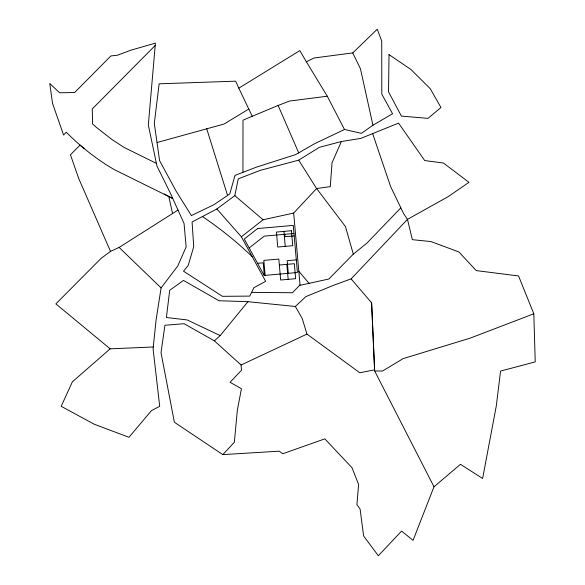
<?xml version="1.0" encoding="UTF-8"?>
<svg xmlns="http://www.w3.org/2000/svg" width="585" height="585" viewBox="0 0 585 585"><rect width="100%" height="100%" fill="white"/><g stroke="black" fill="none" stroke-linecap="round" stroke-linejoin="round"><path stroke-width="0.88" d="M242.936 172.334L243.002 120.137L278.138 105.454L289.553 101.044L327.293 96.218L344.477 129.482L361.398 133.336L372.938 125.234L392.572 113.775L381.8 94.112L381.727 41.06L377.245 29.25L352.755 52.913L314.006 58.003L306.364 61.783L299.827 50.602L238.812 88.167L252.245 116.269M153.248 346.985L153.131 349.289L159.705 406.326L151.478 410.59L128.956 437.295L94.119 424.176L61.184 406.312L72.372 381.837L110.163 348.828L153.248 346.985L156.144 319.564L161.094 287.937L177.745 266.007L186.14 246.943L184.048 223.477L170.257 192.948L156.977 166.089L148.327 125L155.413 43.122L131.025 50.156L117.526 55.202L110.894 55.941L74.631 92.532L59.575 92.774L49.769 83.501L52.533 103.348L63.56 135.003L66.288 132.254C80.723 146.703 96.817 159.537 114.536 169.738L172.765 198.52L164.166 193.964M216.867 208.977L241.364 236.786L265.685 281.341L253.963 287.659L249.736 296.105L222.41 296.317L183.522 271.213L188.202 265.495L193.73 246.643L192.085 222L216.867 208.977L234.812 195.639L238.249 178.871L260.069 170.41L298.686 160.144L319.381 147.325L341.377 141.526L360.806 138.396L398.568 123.099L424.681 160.553L443.415 163.018L468.973 182.33L448.073 196.699L407.474 219.368L351.117 278.884L333.435 285.341L305.845 296.639L295.359 306.474L247.923 301.699L218.995 300.734L183.493 280.42L169.708 290.306L166.389 317.516L187.134 319.929L220.187 335.585L247.923 301.699M372.645 133.592L390.575 186.469L403.657 213.671L407.474 219.368L412.359 239.66L430.977 241.583L458.83 251.908L476.263 270.606L518.551 275.952L533.812 313.787L535.231 361.896L500.57 371.073L496.277 406.048L482.618 478.479L460.468 464.307L433.997 486.778L413.054 540.35L401.581 531.07L378.341 555.75L363.621 535.962L360.089 509.038L356.908 504.643L358.59 484.482L352.046 467.759L324.807 438.874L282.752 453.748L279.264 451.174L222.805 454.618L174.374 422.238L161.021 352.66L164.911 325.267L184.085 323.71L214.351 340.843L241.093 364.996L241.488 370.21L230.066 382.305L241.437 388.681L237.305 410.465L234.351 442.253L222.805 454.618M341.377 141.526L332.046 162.776L330.284 186.637L316.595 188.531L293.67 213.064L263.118 219.763L241.364 236.786M400.784 207.887L367.051 242.98L353.303 254.146L328.865 279.008L300.061 285.312L293.67 213.064M300.025 284.917L292.442 292.741L251.608 292.361M155.222 45.425L92.276 108.927L92.576 123.983L96.218 127.237L112.218 139.72L124.137 147.449L156.414 163.383M214.351 340.843L220.187 335.585M249.173 247.952L264.296 236.113L293.97 233.488M177.964 210.088L119.128 247.426L110.514 251.382L101.176 258.307L55.86 303.878L110.163 348.828M344.477 129.482L314.24 143.895L295.717 154.572L256.625 167.076L234.987 175.383L229.795 193.942L213.934 204.699L191.39 215.58L176.239 191.353L159.581 160.612L154.308 123.435L159.135 83.809L235.667 81.169L238.812 88.167M248.947 108.942L224.055 124.035L157.153 142.477M241.093 364.996L306.957 334.093L359.775 372.755L374.59 369.859L371.607 302.847L351.117 278.884M533.812 313.787L470.135 338.159L403.123 358.627L382.568 371.022L374.649 370.978L374.59 369.859M294.182 235.909L285.041 236.713L284.829 234.3M257.561 263.316L263.184 262.819L264.303 275.455M296.302 259.886L287.169 260.698L288.288 273.334M279.345 265.027L294.335 263.703L295.659 278.694L280.668 280.018L278.818 259.06L263.828 260.391L265.151 275.381M202.454 216.552C220.128 228.457 236.801 241.868 252.186 256.61M84.072 148.502L80.065 145.095L70.456 154.791L78.712 178.491L110.514 251.382M234.812 195.639L263.118 219.763M119.128 247.426L161.094 287.937M298.818 271.25L309.07 283.345M298.686 160.144L316.595 188.531L345.486 226.607L353.303 254.146M306.364 61.783L327.293 96.218M295.359 306.474L302.196 318.408L306.957 334.093M433.997 486.778L374.649 370.978L371.607 302.847M352.755 52.913L360.477 68.847L372.938 125.234M278.138 105.454L298.774 152.999M206.68 128.678L227.558 195.419M168.78 196.377L172.553 213.525M283.922 231.389L285.246 246.38M286.84 264.369L288.164 279.352M389.018 54.602L388.535 91.903L401.427 116.108L428.023 118.367L440.973 107.508L430.26 88.693L410.962 69.513L389.018 54.602M257.663 228.545L244.289 239.009L264.193 275.462L297.421 272.522L293.253 225.393L257.663 228.545M291.418 230.724L276.427 232.055L277.751 247.038L292.741 245.715L291.418 230.724"/></g></svg>
